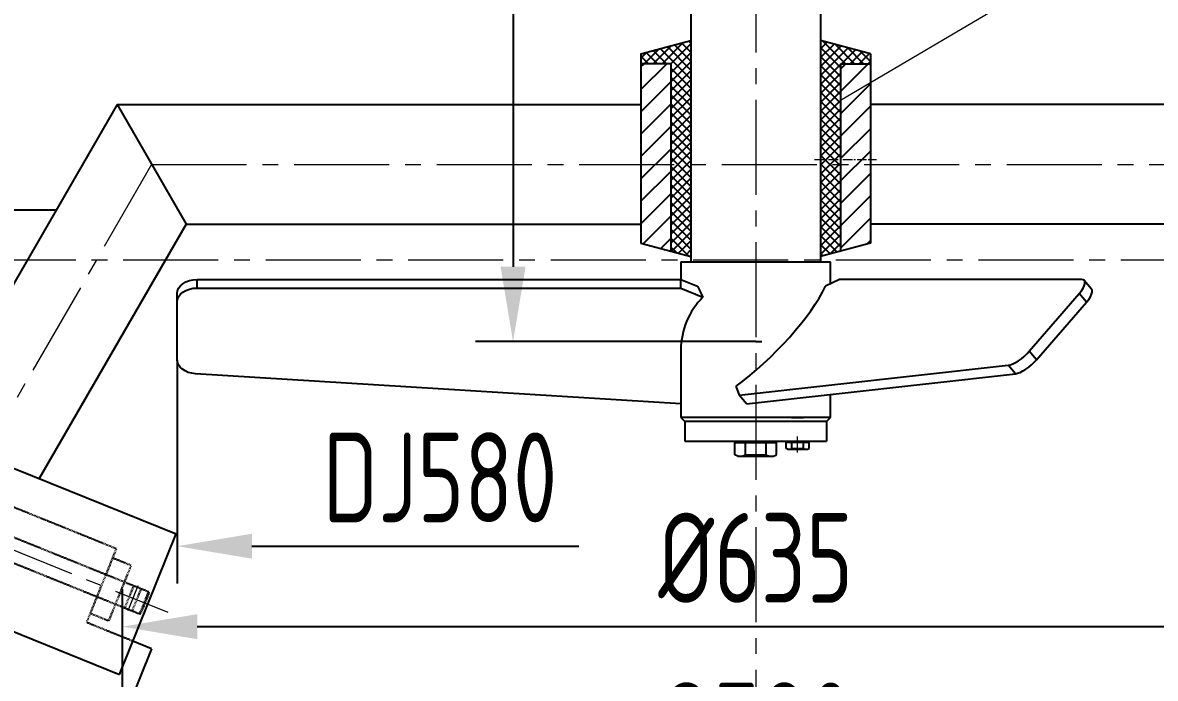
# Model space of a CAD drawing. Header units: inches. Extents: x -375 to 8535, y -477 to 12465.
# Drawn here: x 1457 to 2025, y 8289 to 8618 of the extents above; entities that cross this region are included whole.
import ezdxf

# ---------------------------------------------------------------- set-up
doc = ezdxf.new("R2010")
doc.units = ezdxf.units.IN
doc.header["$LTSCALE"] = 5
doc.linetypes.add('CENTER2', pattern=[28.575, 19.05, -3.175, 3.175, -3.175])
doc.linetypes.add('HIDDEN2', pattern=[4.7625, 3.175, -1.5875])
for name, color, linetype in [('1轮廓实线层', 7, 'Continuous'), ('5剖面线层', 2, 'Continuous'), ('5虚线', 5, 'HIDDEN2')]:
    doc.layers.add(name, color=color, linetype=linetype)
doc.layers.add('图层1', color=1, linetype='CENTER2', lineweight=13)
doc.layers.add('图层4', color=3, linetype='Continuous', lineweight=13)
doc.styles.add('HC_TEXTSTYLE', font='isocp', dxfattribs={"width": 0.667, "bigfont": 'hzfs'})
doc.styles.add('PC_TEXTSTYLE', font='isocp.shx', dxfattribs={"width": 0.8, "bigfont": 'hzfs.shx'})
doc.dimstyles.new('TH_GBDIM', dxfattribs={"dimscale": 15, "dimtxt": 3, "dimasz": 2.5, "dimexe": 1.25, "dimexo": 0, "dimgap": 0.8, "dimtad": 1, "dimdec": 0, "dimzin": 0, "dimdsep": 46, "dimtxsty": 'PC_TEXTSTYLE', "dimcen": 2.5, "dimclrd": 256, "dimclre": 256, "dimclrt": 3, "dimadec": 0, "dimazin": 0, "dimtfac": 0.714286, "dimtdec": 0, "dimtmove": 0, "dimatfit": 3, "dimfxl": 0, "dimtzin": 0, "dimlwd": -1, "dimlwe": -1, "dimarcsym": 0})

# ---------------------------------------------------------------- blocks, each defined once
blk = doc.blocks.new('*D1728')
at = {"layer": '1轮廓实线层', "color": 3}
for p, q in [((1824.2, 11560.72), (2945.1, 11560.72)), ((2926.35, 11523.22), (2926.35, 6264.8)), ((2687.2, 6227.3), (2945.1, 6227.3))]:
    blk.add_line(p, q, dxfattribs=at)
for points in [[(2932.6, 11523.22), (2920.1, 11523.22), (2926.35, 11560.72)], [(2920.1, 6264.8), (2932.6, 6264.8), (2926.35, 6227.3)]]:
    blk.add_solid(points, dxfattribs=at)
at = {"layer": 'Defpoints', "color": 0}
for p in [(1824.2, 11560.72), (2687.2, 6227.3), (2926.35, 6227.3)]:
    blk.add_point(p, dxfattribs=at)
at = {"layer": '1轮廓实线层', "color": 3, "insert": (2896.35, 8762.47), "char_height": 45, "attachment_point": 5, "rotation": 90, "style": 'PC_TEXTSTYLE'}
blk.add_mtext('～5335', dxfattribs=at)
blk = doc.blocks.new('*D1732')
at = {"layer": '1轮廓实线层', "color": 3}
for p, q in [((1506.78, 8253.24), (1506.78, 8333.87)), ((2141.62, 8253.24), (2141.62, 8333.87)), ((1544.28, 8315.12), (2104.12, 8315.12))]:
    blk.add_line(p, q, dxfattribs=at)
for points in [[(1544.28, 8321.37), (1544.28, 8308.87), (1506.78, 8315.12)], [(2104.12, 8308.87), (2104.12, 8321.37), (2141.62, 8315.12)]]:
    blk.add_solid(points, dxfattribs=at)
at = {"layer": 'Defpoints', "color": 0}
for p in [(2141.62, 8315.12), (1506.78, 8253.24), (2141.62, 8253.24)]:
    blk.add_point(p, dxfattribs=at)
at = {"layer": '1轮廓实线层', "color": 3, "insert": (1824.2, 8349.62), "char_height": 45, "attachment_point": 5, "style": 'PC_TEXTSTYLE'}
blk.add_mtext('%%C635', dxfattribs=at)
blk = doc.blocks.new('*D1733')
at = {"layer": '1轮廓实线层', "color": 3}
for p, q in [((1534.2, 8448.99), (1534.2, 8336.73)), ((1571.7, 8355.48), (1735.57, 8355.48))]:
    blk.add_line(p, q, dxfattribs=at)
blk.add_solid([(1571.7, 8361.73), (1571.7, 8349.23), (1534.2, 8355.48)], dxfattribs=at)
at = {"layer": 'Defpoints', "color": 0}
for p in [(1534.2, 8448.99), (2060.15, 8424.53), (2060.15, 8355.48)]:
    blk.add_point(p, dxfattribs=at)
at = {"layer": '1轮廓实线层', "color": 3, "insert": (1665.96, 8389.98), "char_height": 45, "attachment_point": 5, "style": 'PC_TEXTSTYLE'}
blk.add_mtext('DJ580', dxfattribs=at)
blk = doc.blocks.new('_None')
blk = doc.blocks.new('*D1737')
at = {"layer": '1轮廓实线层', "color": 3}
for p, q in [((1824.2, 8793.07), (1683.83, 8793.07)), ((1702.58, 8755.57), (1702.58, 8495.57)), ((1824.2, 8458.07), (1683.83, 8458.07))]:
    blk.add_line(p, q, dxfattribs=at)
for points in [[(1708.83, 8755.57), (1696.33, 8755.57), (1702.58, 8793.07)], [(1696.33, 8495.57), (1708.83, 8495.57), (1702.58, 8458.07)]]:
    blk.add_solid(points, dxfattribs=at)
at = {"layer": 'Defpoints', "color": 0}
for p in [(1824.2, 8793.07), (1702.58, 8458.07), (1824.2, 8458.07)]:
    blk.add_point(p, dxfattribs=at)
at = {"layer": '1轮廓实线层', "color": 3, "insert": (1668.08, 8684.26), "char_height": 45, "attachment_point": 5, "rotation": 90, "style": 'PC_TEXTSTYLE'}
blk.add_mtext('335', dxfattribs=at)
blk = doc.blocks.new('*D2391')
at = {"layer": '1轮廓实线层', "color": 3}
for p, q in [((1434.2, 8263.2), (1434.2, 8211.35)), ((2214.2, 8263.2), (2214.2, 8211.35)), ((1471.7, 8230.1), (2176.7, 8230.1))]:
    blk.add_line(p, q, dxfattribs=at)
for points in [[(1471.7, 8236.35), (1471.7, 8223.85), (1434.2, 8230.1)], [(2176.7, 8223.85), (2176.7, 8236.35), (2214.2, 8230.1)]]:
    blk.add_solid(points, dxfattribs=at)
at = {"layer": 'Defpoints', "color": 0}
for p in [(1434.2, 8263.2), (2214.2, 8263.2), (2214.2, 8230.1)]:
    blk.add_point(p, dxfattribs=at)
at = {"layer": '1轮廓实线层', "color": 3, "insert": (1824.2, 8264.6), "char_height": 45, "attachment_point": 5, "style": 'PC_TEXTSTYLE'}
blk.add_mtext('%%C780', dxfattribs=at)

msp = doc.modelspace()

# ---------------------------------------------------------------- hatches: boundary and pattern name
at = {"layer": '5剖面线层'}
h = msp.add_hatch(dxfattribs=at)
h.set_pattern_fill('ANSI37', color=256, style=0)
h.set_pattern_definition([(45, (-22.1376, 1126.929), (-2.245064, 2.245064), []), (135, (-22.1376, 1126.929), (-2.245064, -2.245064), [])])
h.paths.add_polyline_path([(1781.7, 8597.43), (1781.7, 8503.41), (1791.7, 8500.73), (1791.7, 8609.13), (1766.7, 8602.43), (1766.7, 8597.43)])
h.paths.add_polyline_path([(1881.7, 8602.43), (1856.7, 8609.13), (1856.7, 8500.73), (1866.7, 8503.41), (1866.7, 8597.43), (1881.7, 8597.43)])
h = msp.add_hatch(dxfattribs=at)
h.set_pattern_fill('ANSI31', color=256, scale=2.5, style=0)
h.set_pattern_definition([(45, (-22.1376, 1126.929), (-5.61266, 5.61266), [])])
h.paths.add_polyline_path([(1781.7, 8551.93), (1781.7, 8597.43), (1766.7, 8597.43), (1766.7, 8551.93)])
h.paths.add_polyline_path([(1781.7, 8551.93), (1766.7, 8551.93), (1766.7, 8507.43), (1781.7, 8503.41)])
h.paths.add_polyline_path([(1881.7, 8551.93), (1866.7, 8551.93), (1866.7, 8503.41), (1881.7, 8507.43)])
h.paths.add_polyline_path([(1881.7, 8551.93), (1881.7, 8597.43), (1866.7, 8597.43), (1866.7, 8551.93)])
h = msp.add_hatch(dxfattribs=at)
h.set_pattern_fill('ANSI31', color=256, scale=2.5, style=0)
h.set_pattern_definition([(45, (-22.1376, 1186.929), (-5.61266, 5.61266), [])])
h.paths.add_polyline_path([(1571.7, 8270.07), (1566.7, 8270.07), (1566.7, 8264.07), (1571.7, 8264.07)])
h.paths.add_polyline_path([(1566.7, 8218.07), (1571.7, 8218.07), (1571.7, 8226.07), (1566.7, 8226.07)])
h.paths.add_polyline_path([(1726.7, 8226.07), (1726.7, 8218.07), (1731.7, 8218.07), (1731.7, 8226.07)])
edge = h.paths.add_edge_path()
edge.add_line((1726.7, 8264.07), (1731.7, 8264.07))
edge.add_line((1731.7, 8264.07), (1731.7, 8270.07))
edge.add_line((1731.7, 8270.07), (1726.7, 8270.07))
edge.add_line((1726.7, 8270.07), (1726.7, 8264.07))
edge.add_spline(control_points=[(1726.7, 8264.07), (1726.7, 8264.07), (1726.7, 8264.07), (1726.7, 8264.07)], knot_values=[0.999752, 0.999752, 0.999752, 0.999752, 1, 1, 1, 1], degree=3, periodic=0)
h.paths.add_polyline_path([(1604.2, 8349.43), (1694.2, 8349.43), (1694.2, 8277.43), (1604.2, 8277.43)], flags=24)
h.paths.add_polyline_path([(1611.89, 8076.83), (1611.9, 8076.83), (1611.9, 8076.83), (1611.89, 8076.83)], flags=24)
h.paths.add_polyline_path([(1615.77, 8117.88), (1615.77, 8117.87), (1615.76, 8117.87), (1615.76, 8117.88)], flags=24)
h.paths.add_polyline_path([(1686.5, 8076.83), (1686.51, 8076.83), (1686.51, 8076.83), (1686.5, 8076.83)], flags=24)
h.paths.add_polyline_path([(1682.63, 8117.88), (1682.63, 8117.87), (1682.63, 8117.87), (1682.63, 8117.88)], flags=24)
h.paths.add_polyline_path([(1496.7, 8186.07), (1496.7, 8186.08), (1496.7, 8186.08), (1496.7, 8186.07)], flags=24)
h.paths.add_polyline_path([(1712.2, 8108.07), (1712.2, 8108.08), (1712.2, 8108.08), (1712.2, 8108.07)], flags=24)
h.paths.add_polyline_path([(1584.2, 8104.34), (1584.2, 8104.35), (1584.2, 8104.35), (1584.2, 8104.34)], flags=24)
h.paths.add_polyline_path([(1400.48, 8172.02), (1464.58, 8172.02), (1464.58, 8100.02), (1400.48, 8100.02)], flags=24)
h.paths.add_polyline_path([(1776.32, 8405.72), (1872.08, 8405.72), (1872.08, 8333.72), (1776.32, 8333.72)], flags=24)

# ---------------------------------------------------------------- linework, layer by layer
for p, q in [((1791.7, 8743.07), (1791.7, 8498.07)), ((1856.7, 8743.07), (1856.7, 8498.07)), ((1766.7, 8602.43), (1791.7, 8609.13)), ((1881.7, 8602.43), (1856.7, 8609.13)), ((1766.7, 8602.43), (1766.7, 8507.43)), ((1881.7, 8602.43), (1881.7, 8507.43)), ((1781.7, 8597.43), (1766.7, 8597.43)), ((1781.7, 8597.43), (1781.7, 8503.41)), ((1866.7, 8597.43), (1881.7, 8597.43)), ((1866.7, 8597.43), (1866.7, 8503.41)), ((1504.1, 8576.93), (1408.91, 8412.05)), ((1504.1, 8576.93), (1766.7, 8576.93)), ((1504.1, 8576.93), (1538.74, 8516.93)), ((2144.3, 8576.93), (1881.7, 8576.93)), ((1210.2, 8524.07), (1473.58, 8524.07)), ((1538.74, 8516.93), (1465.08, 8389.35)), ((1538.74, 8516.93), (1766.7, 8516.93)), ((2109.66, 8516.93), (1881.7, 8516.93)), ((1766.7, 8507.43), (1791.7, 8500.73)), ((1881.7, 8507.43), (1856.7, 8500.73)), ((1786.7, 8498.07), (1786.7, 8489.18)), ((1786.7, 8498.07), (1786.7, 8489.18)), ((1786.7, 8498.07), (1786.7, 8489.18)), ((1786.7, 8498.07), (1842.95, 8498.07)), ((1791.7, 8498.07), (1861.7, 8498.07)), ((1861.7, 8487.02), (1861.7, 8498.07)), ((1861.7, 8487.02), (1861.7, 8498.07)), ((1861.7, 8487.02), (1861.7, 8498.07)), ((1210.2, 8492.33), (1533.79, 8361.59)), ((1544.2, 8484.94), (1544.2, 8489.18)), ((1544.2, 8489.18), (1786.7, 8489.18)), ((1786.7, 8484.94), (1786.7, 8489.18)), ((1786.7, 8489.18), (1794.97, 8485.81)), ((1866.22, 8489.18), (1859.16, 8485.81)), ((1987.47, 8489.18), (1866.22, 8489.18)), ((1992.58, 8484.42), (1988.9, 8488.66)), ((1534.2, 8477.87), (1534.2, 8482.11)), ((1544.2, 8484.94), (1786.7, 8484.94)), ((1786.7, 8484.94), (1797.76, 8480.42)), ((1961.34, 8453.24), (1986.34, 8482.11)), ((1990.02, 8477.87), (1986.34, 8482.11)), ((1534.2, 8448.99), (1534.2, 8477.87)), ((1965.01, 8448.99), (1990.02, 8477.87)), ((1786.7, 8453.83), (1786.7, 8420.07)), ((1786.7, 8453.83), (1786.7, 8420.07)), ((1786.7, 8453.83), (1786.7, 8420.07)), ((1965.01, 8448.99), (1961.34, 8453.24)), ((1815.95, 8431.14), (1950.67, 8446.19)), ((1954.35, 8441.95), (1950.67, 8446.19)), ((1134.2, 8441.07), (1505.32, 8291.13)), ((1786.7, 8426.89), (1543.33, 8441.95)), ((1819.62, 8426.89), (1954.35, 8441.95)), ((1814.32, 8435.67), (1815.95, 8431.14)), ((1819.62, 8426.89), (1815.95, 8431.14)), ((1861.7, 8420.07), (1861.7, 8431.6)), ((1861.7, 8420.07), (1861.7, 8431.6)), ((1861.7, 8420.07), (1861.7, 8431.6)), ((1786.7, 8420.07), (1788.7, 8418.07)), ((1786.7, 8420.07), (1788.7, 8418.07)), ((1786.7, 8420.07), (1788.7, 8418.07)), ((1861.7, 8420.07), (1786.7, 8420.07)), ((1805.45, 8420.07), (1786.7, 8420.07)), ((1861.7, 8420.07), (1805.45, 8420.07)), ((1859.7, 8418.07), (1861.7, 8420.07)), ((1859.7, 8418.07), (1861.7, 8420.07)), ((1859.7, 8418.07), (1861.7, 8420.07)), ((1788.7, 8418.07), (1788.7, 8408.07)), ((1859.7, 8418.07), (1788.7, 8418.07)), ((1806.45, 8418.07), (1788.7, 8418.07)), ((1859.7, 8418.07), (1806.45, 8418.07)), ((1859.7, 8418.07), (1859.7, 8408.07)), ((1788.7, 8408.07), (1859.7, 8408.07)), ((1505.32, 8291.13), (1533.79, 8361.59)), ((1521.34, 8304.07), (1512.07, 8307.81))]:
    msp.add_line(p, q)
at = {"flags": 128}
for points in [[(1534.2, 8482.11), (1534.39, 8483.49), (1534.96, 8484.82), (1535.88, 8486.04), (1537.13, 8487.11), (1538.64, 8487.99), (1540.37, 8488.64), (1542.25, 8489.05), (1544.2, 8489.18)], [(1986.34, 8482.11), (1987.44, 8483.49), (1988.31, 8484.82), (1988.9, 8486.04), (1989.21, 8487.11), (1989.21, 8487.99), (1988.92, 8488.64), (1988.33, 8489.05), (1987.47, 8489.18)], [(1534.2, 8477.87), (1534.39, 8479.25), (1534.96, 8480.58), (1535.88, 8481.8), (1537.13, 8482.87), (1538.64, 8483.75), (1540.37, 8484.4), (1542.25, 8484.8), (1544.2, 8484.94)], [(1990.02, 8477.87), (1991.12, 8479.25), (1991.98, 8480.58), (1992.58, 8481.8), (1992.88, 8482.87), (1992.89, 8483.75), (1992.59, 8484.4), (1992.58, 8484.42)], [(1543.33, 8441.95), (1541.51, 8442.18), (1539.78, 8442.65), (1538.2, 8443.34), (1536.83, 8444.22), (1535.71, 8445.26), (1534.88, 8446.43), (1534.37, 8447.69), (1534.2, 8448.99)], [(1950.67, 8446.19), (1951.79, 8446.43), (1953.06, 8446.89), (1954.44, 8447.58), (1955.89, 8448.46), (1957.35, 8449.5), (1958.78, 8450.67), (1960.12, 8451.93), (1961.34, 8453.24)], [(1954.35, 8441.95), (1955.46, 8442.18), (1956.73, 8442.65), (1958.11, 8443.34), (1959.56, 8444.22), (1961.02, 8445.26), (1962.45, 8446.43), (1963.8, 8447.69), (1965.01, 8448.99)]]:
    msp.add_lwpolyline(points, dxfattribs=at)
for centre, radius, start, end in [((1824.2, 8453.83), 37.5, 134.8277, 180), ((1824.2, 9668.07), 1450, 243.6122, 257.35503), ((1824.2, 9668.07), 1458, 243.6122, 257.57605)]:
    msp.add_arc(centre, radius, start, end)
for centre, major_axis, ratio, start_param, end_param in [((1824.2, 8485.43), (-31.13, 46.33), 0.451416, 1.268639, 1.380005), ((1824.2, 8462.31), (36.22, 36.22), 0.267949, 4.18406, 5.651228)]:
    msp.add_ellipse(centre, major_axis=major_axis, ratio=ratio, start_param=start_param, end_param=end_param)
at = {"layer": '1轮廓实线层'}
for p, q in [((1824.2, 8458.07), (1827.27, 8458.07)), ((1842.2, 8420.07), (1848.2, 8420.07)), ((1813.81, 8401.37), (1813.81, 8407.47)), ((1813.81, 8407.47), (1834.59, 8407.47)), ((1815.9, 8407.47), (1815.9, 8408.07)), ((1815.9, 8408.07), (1832.5, 8408.07)), ((1819, 8401.37), (1819, 8407.47)), ((1829.39, 8401.37), (1829.39, 8407.47)), ((1832.5, 8407.47), (1832.5, 8408.07)), ((1834.59, 8401.37), (1834.59, 8407.47)), ((1839.42, 8404.52), (1839.42, 8407.57)), ((1839.42, 8407.57), (1850.97, 8407.57)), ((1840.2, 8404.07), (1839.42, 8404.52)), ((1840.2, 8404.07), (1850.2, 8404.07)), ((1840.75, 8407.57), (1840.75, 8408.07)), ((1840.75, 8408.07), (1849.65, 8408.07)), ((1842.31, 8404.52), (1842.31, 8407.57)), ((1842.31, 8404.52), (1848.09, 8404.52)), ((1848.09, 8404.52), (1848.09, 8407.57)), ((1849.65, 8407.57), (1849.65, 8408.07)), ((1850.2, 8404.07), (1850.97, 8404.52)), ((1850.97, 8404.52), (1850.97, 8407.57)), ((1815.2, 8400.57), (1813.81, 8401.37)), ((1815.2, 8400.57), (1833.2, 8400.57)), ((1819, 8401.37), (1829.39, 8401.37)), ((1833.2, 8400.57), (1834.59, 8401.37)), ((1521.34, 8304.07), (1501.3, 8254.48))]:
    msp.add_line(p, q, dxfattribs=at)
for centre, radius, start, end in [((1840.87, 8406.63), 2.56, 270, 304.3834), ((1849.53, 8406.63), 2.56, 235.6166, 270), ((1816.4, 8405.17), 4.6, 270, 304.383), ((1831.99, 8405.17), 4.6, 235.617, 270)]:
    msp.add_arc(centre, radius, start, end, dxfattribs=at)
at = {"layer": '5虚线', "ltscale": 0.03}
for p, q in [((1364.79, 8410.46), (1503.87, 8354.27)), ((1359.55, 8397.48), (1519.95, 8332.67)), ((1355.05, 8386.35), (1515.46, 8321.54)), ((1488.89, 8317.18), (1503.87, 8354.27)), ((1500.03, 8318.07), (1511.27, 8345.89)), ((1502, 8349.63), (1511.27, 8345.89)), ((1508.04, 8324.54), (1512.54, 8335.67)), ((1511.75, 8323.04), (1516.24, 8334.17)), ((1515.46, 8321.54), (1519.95, 8332.67)), ((1516.11, 8321.82), (1520.23, 8332.02)), ((1520.23, 8332.02), (1519.95, 8332.67)), ((1490.76, 8321.82), (1500.03, 8318.07)), ((1515.46, 8321.54), (1516.11, 8321.82)), ((1512.07, 8307.81), (1488.89, 8317.18))]:
    msp.add_line(p, q, dxfattribs=at)
at = {"layer": '图层1', "ltscale": 0.5}
for p, q in [((1824.2, 11579.68), (1824.2, 8127.39)), ((1521.42, 8546.93), (1430.54, 8389.52)), ((1521.42, 8546.93), (2126.98, 8546.93)), ((1078.54, 8499.07), (2569.85, 8499.07)), ((1172.2, 8466.7), (1529.57, 8322.32)), ((1845.2, 8402.5), (1845.2, 8410.49)), ((1509.68, 8323.27), (1514.74, 8335.78))]:
    msp.add_line(p, q, dxfattribs=at)
at = {"layer": '图层1', "ltscale": 0.05}
msp.add_line((1853.61, 8549.42), (1884.78, 8549.42), dxfattribs=at)
at = {"layer": '图层4'}
msp.add_line((1866.7, 8579.22), (3221.35, 9378.14), dxfattribs=at)

# ---------------------------------------------------------------- texts
at = {"style": 'HC_TEXTSTYLE'}
for p in [(1824.2, 8408.07), (1845.2, 8408.07)]:
    msp.add_text('HC_SUPERPART', height=0.001, rotation=90, dxfattribs=at).set_placement(p)

# ---------------------------------------------------------------- dimensions: what is measured, and where the dimension line sits
at = {"layer": '1轮廓实线层'}
for base, p1, p2, text, override, picture, middle in [((2926.35, 6227.3), (1824.2, 11560.72), (2687.2, 6227.3), '～5335', {"dimtxt": 3, "dimgap": 0.5, "dimtad": 1, "dimjust": 0, "dimdec": 0, "dimlfac": 1, "dimtxsty": 'PC_TEXTSTYLE', "dimse1": 0, "dimse2": 0, "dimsd1": 0, "dimsd2": 0, "dimclrd": 3, "dimclre": 3}, '*D1728', (2926.35, 8762.47)), ((1702.58, 8458.07), (1824.2, 8793.07), (1824.2, 8458.07), '335', {"dimclrd": 3, "dimclre": 3, "dimtfac": 0.714286}, '*D1737', (1702.58, 8684.26))]:
    dim = msp.add_linear_dim(base=base, p1=p1, p2=p2, angle=90, text=text, dimstyle='TH_GBDIM', override=override, dxfattribs=at)
    dim.commit()
    dim.dimension.update_dxf_attribs({"geometry": picture, "text_midpoint": middle, "dimtype": 160})
for base, p1, p2, text, override, picture, middle in [((2060.15, 8355.48), (1534.2, 8448.99), (2060.15, 8424.53), 'DJ580', {"dimtxt": 3, "dimtxsty": 'PC_TEXTSTYLE', "dimblk2": 'None', "dimsah": 1, "dimse2": 1, "dimsd2": 1, "dimclrd": 3, "dimclre": 3, "dimtfac": 0.714286}, '*D1733', (1665.96, 8355.48)), ((2141.62, 8315.12), (1506.78, 8253.24), (2141.62, 8253.24), '%%C635', {"dimclrd": 3, "dimclre": 3, "dimtfac": 0.714286}, '*D1732', (1824.2, 8315.12))]:
    dim = msp.add_linear_dim(base=base, p1=p1, p2=p2, text=text, dimstyle='TH_GBDIM', override=override, dxfattribs=at)
    dim.commit()
    dim.dimension.update_dxf_attribs({"geometry": picture, "text_midpoint": middle, "dimtype": 160})
dim = msp.add_linear_dim(base=(2214.2, 8230.1), p1=(1434.2, 8263.2), p2=(2214.2, 8263.2), text='%%C780', dimstyle='TH_GBDIM', override={"dimtxsty": 'PC_TEXTSTYLE', "dimclrd": 3, "dimclre": 3}, dxfattribs=at)
dim.commit()
dim.dimension.update_dxf_attribs({"geometry": '*D2391', "text_midpoint": (1824.2, 8264.6)})

doc.saveas('drawing.dxf')
